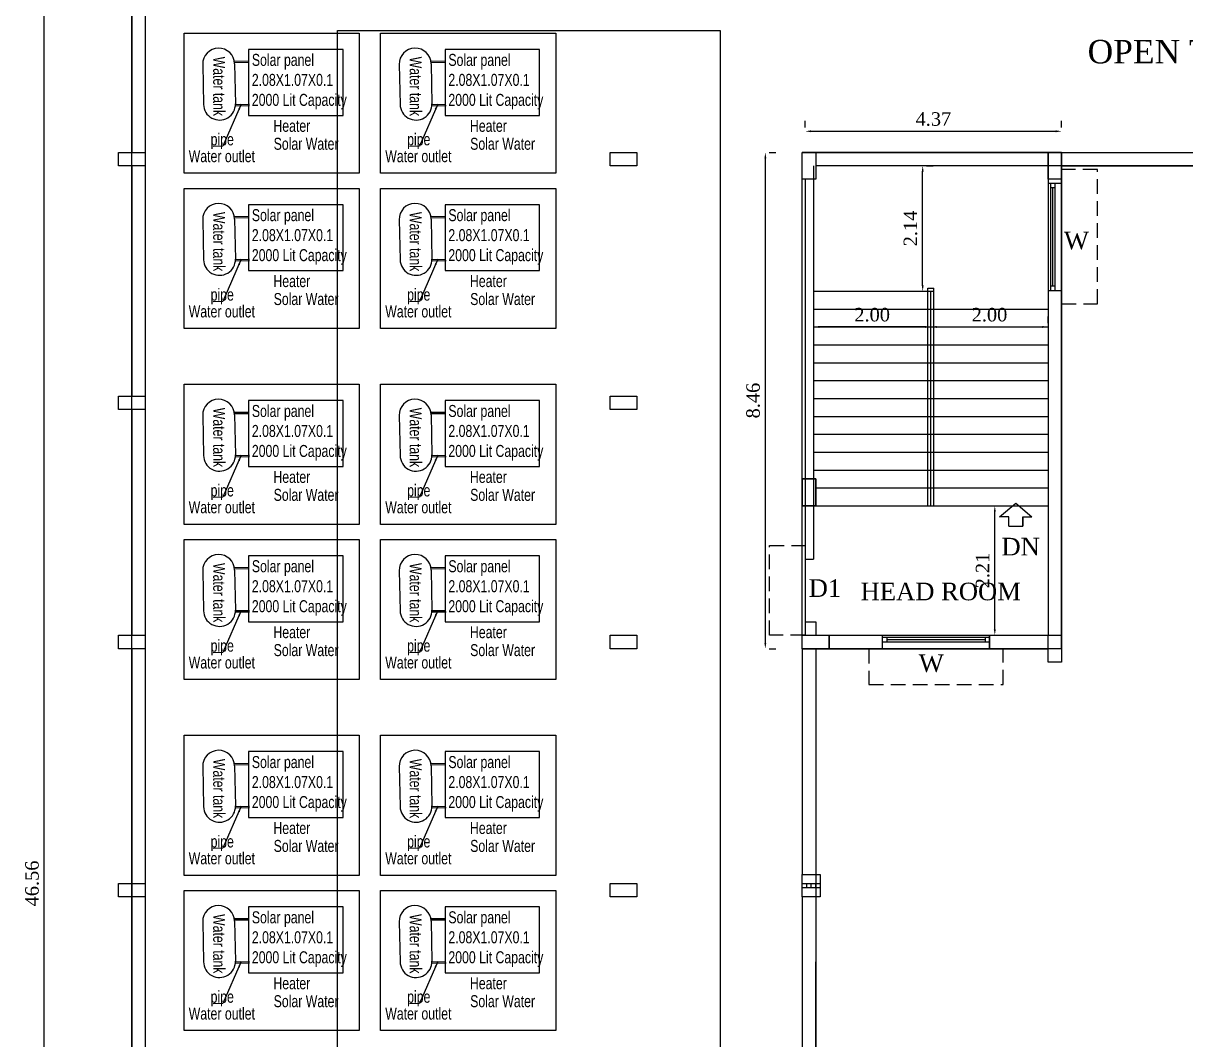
# Model space of a CAD drawing. Header units: metres. Extents: x 3616 to 3987, y 1122 to 1251.
# Drawn here: x 3946.19 to 3966.01, y 1177.46 to 1194.78 of the extents above; entities that cross this region are included whole.
import ezdxf

# ---------------------------------------------------------------- set-up
doc = ezdxf.new("R2010")
doc.units = ezdxf.units.M
doc.linetypes.add('DASHED2', pattern=[0.375, 0.25, -0.125])
for name, color, linetype in [('AR_JOINERIES', 251, 'Continuous'), ('BLK_1_FLR_3_ROOF_AREA', 54, 'Continuous'), ('BLK_1_STAIR_HEADROOM', 55, 'Continuous'), ('SOLAR_PANEL', 3, 'Continuous')]:
    doc.layers.add(name, color=color, linetype=linetype)
doc.styles.add('ANAND', font='times.ttf')
doc.styles.add('FOOTING', font='swisscl.ttf')
doc.dimstyles.new('V1', dxfattribs={"dimtxt": 0.23, "dimasz": 0.1, "dimexe": 0.18, "dimexo": 0.0625, "dimgap": 0.09, "dimtad": 1, "dimzin": 0, "dimdsep": 46, "dimtxsty": 'ANAND', "dimcen": 0.09, "dimadec": 0, "dimazin": 0, "dimtfac": 1, "dimtix": 1, "dimtofl": 0, "dimtmove": 2, "dimatfit": 0, "dimfxl": 0, "dimtolj": 1, "dimtzin": 0, "dimarcsym": 0})

# ---------------------------------------------------------------- blocks, each defined once
blk = doc.blocks.new('W6a')
at = {"layer": 'AR_JOINERIES', "color": 42}
for p, q in [((-36, 0), (-36, 9)), ((36, 0), (36, 9)), ((36, 4.5), (-36, 4.5)), ((36, 1.5), (-36, 1.5)), ((-33, 1.5), (-33, 4.5)), ((33, 3), (-33, 3)), ((33, 1.5), (33, 4.5))]:
    blk.add_line(p, q, dxfattribs=at)
blk = doc.blocks.new('*D301')
at = {"color": 0, "lineweight": -2}
for p, q in [((3946.417, 1203.404), (3946.728, 1203.404)), ((3946.548, 1156.945), (3946.548, 1203.304)), ((3946.417, 1156.845), (3946.728, 1156.845))]:
    blk.add_line(p, q, dxfattribs=at)
at = {"color": 0}
for points in [[(3946.531, 1203.304), (3946.564, 1203.304), (3946.548, 1203.404)], [(3946.531, 1156.945), (3946.564, 1156.945), (3946.548, 1156.845)]]:
    blk.add_solid(points, dxfattribs=at)
at = {"layer": 'Defpoints', "color": 0}
for p in [(3946.355, 1203.404), (3946.548, 1203.404), (3946.355, 1156.845)]:
    blk.add_point(p, dxfattribs=at)
at = {"color": 0, "insert": (3946.34, 1180.124), "char_height": 0.23, "attachment_point": 5, "rotation": 90, "style": 'ANAND'}
blk.add_mtext('\\A1;46.56', dxfattribs=at)
blk = doc.blocks.new('*D26')
at = {"color": 0, "lineweight": -2}
for p, q in [((3959.521, 1193.006), (3959.521, 1193.124)), ((3963.89, 1193.006), (3963.89, 1193.124)), ((3959.621, 1192.944), (3963.79, 1192.944))]:
    blk.add_line(p, q, dxfattribs=at)
at = {"color": 0}
for points in [[(3959.621, 1192.96), (3959.621, 1192.927), (3959.521, 1192.944)], [(3963.79, 1192.96), (3963.79, 1192.927), (3963.89, 1192.944)]]:
    blk.add_solid(points, dxfattribs=at)
at = {"layer": 'Defpoints', "color": 0}
for p in [(3959.521, 1192.944), (3963.89, 1192.944), (3963.89, 1192.944)]:
    blk.add_point(p, dxfattribs=at)
at = {"color": 0, "insert": (3961.705, 1193.151), "char_height": 0.23, "attachment_point": 5, "style": 'ANAND'}
blk.add_mtext('\\A1;4.37', dxfattribs=at)
blk = doc.blocks.new('*D27')
at = {"color": 0, "lineweight": -2}
for p, q in [((3958.84, 1192.483), (3958.84, 1184.225)), ((3958.903, 1192.583), (3959.02, 1192.583)), ((3958.903, 1184.125), (3959.02, 1184.125))]:
    blk.add_line(p, q, dxfattribs=at)
at = {"color": 0}
for points in [[(3958.824, 1192.483), (3958.857, 1192.483), (3958.84, 1192.583)], [(3958.824, 1184.225), (3958.857, 1184.225), (3958.84, 1184.125)]]:
    blk.add_solid(points, dxfattribs=at)
at = {"layer": 'Defpoints', "color": 0}
for p in [(3958.84, 1192.583), (3958.84, 1184.125), (3958.84, 1184.125)]:
    blk.add_point(p, dxfattribs=at)
at = {"color": 0, "insert": (3958.633, 1188.354), "char_height": 0.23, "attachment_point": 5, "rotation": 90, "style": 'ANAND'}
blk.add_mtext('\\A1;8.46', dxfattribs=at)
blk = doc.blocks.new('ARROW')
for p, q in [((-10.5, 6), (0, 15)), ((0, 15), (10.5, 6)), ((-4.5, 6), (-10.5, 6)), ((-4.5, 0), (-4.5, 6)), ((-4.5, 0), (4.5, 0)), ((4.5, 6), (10.5, 6)), ((4.5, 6), (4.5, 0)), ((4.5, 0), (4.5, 6))]:
    blk.add_line(p, q)
blk = doc.blocks.new('*D304')
at = {"color": 0, "lineweight": -2}
for p, q in [((3961.661, 1189.671), (3961.661, 1189.789)), ((3959.661, 1189.546), (3959.661, 1189.429)), ((3961.561, 1189.609), (3959.761, 1189.609))]:
    blk.add_line(p, q, dxfattribs=at)
at = {"color": 0}
for points in [[(3959.761, 1189.626), (3959.761, 1189.592), (3959.661, 1189.609)], [(3961.561, 1189.626), (3961.561, 1189.592), (3961.661, 1189.609)]]:
    blk.add_solid(points, dxfattribs=at)
at = {"layer": 'Defpoints', "color": 0}
for p in [(3959.661, 1189.609), (3959.661, 1189.609), (3961.661, 1189.609)]:
    blk.add_point(p, dxfattribs=at)
at = {"color": 0, "lineweight": -2, "insert": (3960.661, 1189.816), "char_height": 0.23, "attachment_point": 5, "style": 'ANAND'}
blk.add_mtext('\\A1;2.00', dxfattribs=at)
blk = doc.blocks.new('*D305')
at = {"color": 0, "lineweight": -2}
for p, q in [((3961.661, 1189.671), (3961.661, 1189.789)), ((3963.661, 1189.671), (3963.661, 1189.789)), ((3961.761, 1189.609), (3963.561, 1189.609))]:
    blk.add_line(p, q, dxfattribs=at)
at = {"color": 0}
for points in [[(3961.761, 1189.626), (3961.761, 1189.592), (3961.661, 1189.609)], [(3963.561, 1189.626), (3963.561, 1189.592), (3963.661, 1189.609)]]:
    blk.add_solid(points, dxfattribs=at)
at = {"layer": 'Defpoints', "color": 0}
for p in [(3961.661, 1189.609), (3963.661, 1189.609), (3963.661, 1189.609)]:
    blk.add_point(p, dxfattribs=at)
at = {"color": 0, "lineweight": -2, "insert": (3962.661, 1189.816), "char_height": 0.23, "attachment_point": 5, "style": 'ANAND'}
blk.add_mtext('\\A1;2.00', dxfattribs=at)
blk = doc.blocks.new('*D306')
at = {"color": 0, "lineweight": -2}
for p, q in [((3961.522, 1190.318), (3961.522, 1192.255)), ((3961.585, 1192.355), (3961.702, 1192.355)), ((3961.585, 1190.218), (3961.702, 1190.218))]:
    blk.add_line(p, q, dxfattribs=at)
at = {"color": 0}
for points in [[(3961.506, 1192.255), (3961.539, 1192.255), (3961.522, 1192.355)], [(3961.506, 1190.318), (3961.539, 1190.318), (3961.522, 1190.218)]]:
    blk.add_solid(points, dxfattribs=at)
at = {"layer": 'Defpoints', "color": 0}
for p in [(3961.522, 1192.355), (3961.522, 1192.355), (3961.522, 1190.218)]:
    blk.add_point(p, dxfattribs=at)
at = {"color": 0, "lineweight": -2, "insert": (3961.315, 1191.287), "char_height": 0.23, "attachment_point": 5, "rotation": 90, "style": 'ANAND'}
blk.add_mtext('\\A1;2.14', dxfattribs=at)
blk = doc.blocks.new('*D29')
at = {"color": 0, "lineweight": -2}
for p, q in [((3962.814, 1186.561), (3962.932, 1186.561)), ((3962.752, 1184.454), (3962.752, 1186.461)), ((3962.814, 1184.354), (3962.932, 1184.354))]:
    blk.add_line(p, q, dxfattribs=at)
at = {"color": 0}
for points in [[(3962.735, 1186.461), (3962.768, 1186.461), (3962.752, 1186.561)], [(3962.735, 1184.454), (3962.768, 1184.454), (3962.752, 1184.354)]]:
    blk.add_solid(points, dxfattribs=at)
at = {"layer": 'Defpoints', "color": 0}
for p in [(3962.752, 1186.561, -0.032), (3962.752, 1186.561), (3962.752, 1184.354, -0.032)]:
    blk.add_point(p, dxfattribs=at)
at = {"color": 0, "lineweight": -2, "insert": (3962.545, 1185.457), "char_height": 0.23, "attachment_point": 5, "rotation": 90, "style": 'ANAND'}
blk.add_mtext('\\A1;2.21', dxfattribs=at)

msp = doc.modelspace()

# ---------------------------------------------------------------- linework, layer by layer
at = {"lineweight": -2}
for p, q in [((3948.26878, 1203.30344, -0.0324), (3948.26878, 1192.58313, -0.0324)), ((3948.04018, 1195.63113, -0.0324), (3948.04018, 1192.58313, -0.0324)), ((3963.66118, 1192.58313, -0.0324), (3959.47018, 1192.58313, -0.0324)), ((3963.66118, 1192.58313, -0.0324), (3963.66118, 1184.35353, -0.0324)), ((3963.88978, 1192.58313, -0.0324), (3975.92938, 1192.58313, -0.0324)), ((3963.88978, 1192.58313, -0.0324), (3963.88978, 1184.12493, -0.0324)), ((3948.04018, 1192.35453, -0.0324), (3948.04018, 1188.43023, -0.0324)), ((3948.26878, 1192.35453, -0.0324), (3948.26878, 1184.35353, -0.0324)), ((3959.66118, 1192.35453, -0.0324), (3959.66118, 1185.65353, -0.0324)), ((3963.88978, 1192.35453, -0.0324), (3959.69878, 1192.35453, -0.0324)), ((3963.88978, 1192.35453, -0.0324), (3967.69978, 1192.35453, -0.0324)), ((3959.52098, 1192.12593, -0.0324), (3959.52098, 1184.35353, -0.0324)), ((3959.66118, 1190.21848, -0.0324), (3961.66118, 1190.21848, -0.0324)), ((3959.66118, 1189.91368, -0.0324), (3961.66118, 1189.91368, -0.0324)), ((3961.66118, 1189.91368, -0.0324), (3963.66118, 1189.91368, -0.0324)), ((3959.66118, 1189.60888, -0.0324), (3961.66118, 1189.60888, -0.0324)), ((3961.66118, 1189.60888, -0.0324), (3963.66118, 1189.60888, -0.0324)), ((3959.66118, 1189.30408, -0.0324), (3961.66118, 1189.30408, -0.0324)), ((3961.66118, 1189.30408, -0.0324), (3963.66118, 1189.30408, -0.0324)), ((3959.66118, 1188.99928, -0.0324), (3961.66118, 1188.99928, -0.0324)), ((3961.66118, 1188.99928, -0.0324), (3963.66118, 1188.99928, -0.0324)), ((3959.66118, 1188.69448, -0.0324), (3961.66118, 1188.69448, -0.0324)), ((3961.66118, 1188.69448, -0.0324), (3963.66118, 1188.69448, -0.0324)), ((3959.66118, 1188.38968, -0.0324), (3961.66118, 1188.38968, -0.0324)), ((3961.61038, 1186.56088, -0.0324), (3961.61038, 1188.38968, -0.0324)), ((3961.66118, 1188.38968, -0.0324), (3963.66118, 1188.38968, -0.0324)), ((3961.66118, 1186.56088, -0.0324), (3961.66118, 1188.38968, -0.0324)), ((3948.04018, 1188.20163, -0.0324), (3948.04018, 1184.35353, -0.0324)), ((3959.66118, 1188.08488, -0.0324), (3961.66118, 1188.08488, -0.0324)), ((3961.66118, 1188.08488, -0.0324), (3963.66118, 1188.08488, -0.0324)), ((3959.66118, 1187.78008, -0.0324), (3961.66118, 1187.78008, -0.0324)), ((3961.66118, 1187.78008, -0.0324), (3963.66118, 1187.78008, -0.0324)), ((3959.66118, 1187.47528, -0.0324), (3961.66118, 1187.47528, -0.0324)), ((3961.66118, 1187.47528, -0.0324), (3963.66118, 1187.47528, -0.0324)), ((3959.66118, 1187.17048, -0.0324), (3961.66118, 1187.17048, -0.0324)), ((3961.66118, 1187.17048, -0.0324), (3963.66118, 1187.17048, -0.0324)), ((3959.47018, 1187.01808, -0.0324), (3959.69878, 1187.01808, -0.0324)), ((3959.47018, 1186.56088, -0.0324), (3959.47018, 1187.01808, -0.0324)), ((3959.69878, 1187.01808, -0.0324), (3959.69878, 1186.56088, -0.0324)), ((3959.69878, 1186.86568, -0.0324), (3961.66118, 1186.86568, -0.0324)), ((3961.66118, 1186.86568, -0.0324), (3963.66118, 1186.86568, -0.0324)), ((3959.69878, 1186.56088, -0.0324), (3959.47018, 1186.56088, -0.0324)), ((3959.69878, 1186.56088, -0.0324), (3959.47018, 1186.56088, -0.0324)), ((3959.66118, 1186.56088, -0.0324), (3961.66118, 1186.56088, -0.0324)), ((3961.66118, 1186.56088, -0.0324), (3963.66118, 1186.56088, -0.0324)), ((3959.69878, 1184.58353, -0.0324), (3959.69878, 1184.35353, -0.0324)), ((3948.26878, 1184.35353, -0.0324), (3948.26878, 1181.57223, -0.0324)), ((3959.47018, 1184.35353, -0.0324), (3963.66118, 1184.35353, -0.0324)), ((3959.47018, 1184.12493, -0.0324), (3959.47018, 1184.35353, -0.0324)), ((3948.04018, 1184.12493, -0.0324), (3948.04018, 1175.89533, -0.0324)), ((3959.47018, 1184.12493, -0.0324), (3963.66118, 1184.12493, -0.0324)), ((3959.47018, 1184.12493, -0.0324), (3959.47018, 1180.27683, -0.0324)), ((3959.69878, 1184.12493, -0.0324), (3959.69878, 1180.27683, -0.0324)), ((3948.26878, 1181.57223, -0.0324), (3948.26878, 1176.12393, -0.0324)), ((3959.47018, 1180.04823, -0.0324), (3959.47018, 1180.27683, -0.0324)), ((3959.47018, 1180.27683, -0.0324), (3959.77498, 1180.27683, -0.0324)), ((3959.77498, 1180.27683, -0.0324), (3959.77498, 1180.04823, -0.0324)), ((3959.47018, 1179.89583, -0.0324), (3959.47018, 1180.12443, -0.0324)), ((3959.47018, 1180.12443, -0.0324), (3959.77498, 1180.12443, -0.0324)), ((3959.77498, 1180.04823, -0.0324), (3959.47018, 1180.04823, -0.0324)), ((3959.54638, 1180.04823, -0.0324), (3959.54638, 1180.12443, -0.0324)), ((3959.62258, 1180.04823, -0.0324), (3959.62258, 1180.12443, -0.0324)), ((3959.69878, 1180.04823, -0.0324), (3959.69878, 1180.12443, -0.0324)), ((3959.77498, 1180.12443, -0.0324), (3959.77498, 1179.89583, -0.0324)), ((3959.47018, 1179.89583, -0.0324), (3959.47018, 1173.45727, -0.0324)), ((3959.77498, 1179.89583, -0.0324), (3959.47018, 1179.89583, -0.0324)), ((3959.69878, 1179.89583, -0.0324), (3959.69878, 1173.45727, -0.0324))]:
    msp.add_line(p, q, dxfattribs=at)
at = {"lineweight": 25}
for p, q in [((3949.24819, 1194.0823, -0.0324), (3949.26236, 1193.40143, -0.0324)), ((3950.03039, 1194.13683, -0.0324), (3949.78939, 1194.13181, -0.0324)), ((3950.03086, 1194.11413, -0.0324), (3949.79211, 1194.10916, -0.0324)), ((3949.79288, 1194.09363, -0.0324), (3949.80705, 1193.41277, -0.0324)), ((3952.59849, 1194.0823, -0.0324), (3952.61265, 1193.40143, -0.0324)), ((3953.38068, 1194.13683, -0.0324), (3953.13968, 1194.13181, -0.0324)), ((3953.38116, 1194.11413, -0.0324), (3953.14241, 1194.10916, -0.0324)), ((3953.14318, 1194.09363, -0.0324), (3953.15734, 1193.41277, -0.0324)), ((3950.04615, 1193.37949, -0.0324), (3949.80515, 1193.37447, -0.0324)), ((3950.04567, 1193.40218, -0.0324), (3949.80693, 1193.39721, -0.0324)), ((3953.39644, 1193.37949, -0.0324), (3953.15544, 1193.37447, -0.0324)), ((3953.39597, 1193.40218, -0.0324), (3953.15722, 1193.39721, -0.0324)), ((3949.24819, 1191.43632, -0.0324), (3949.26236, 1190.75545, -0.0324)), ((3950.03039, 1191.49085, -0.0324), (3949.78939, 1191.48583, -0.0324)), ((3950.03086, 1191.46815, -0.0324), (3949.79211, 1191.46318, -0.0324)), ((3949.79288, 1191.44765, -0.0324), (3949.80705, 1190.76679, -0.0324)), ((3952.59849, 1191.43632, -0.0324), (3952.61265, 1190.75545, -0.0324)), ((3953.38068, 1191.49085, -0.0324), (3953.13968, 1191.48583, -0.0324)), ((3953.38116, 1191.46815, -0.0324), (3953.14241, 1191.46318, -0.0324)), ((3953.14318, 1191.44765, -0.0324), (3953.15734, 1190.76679, -0.0324)), ((3950.04615, 1190.7335, -0.0324), (3949.80515, 1190.72849, -0.0324)), ((3950.04567, 1190.7562, -0.0324), (3949.80693, 1190.75123, -0.0324)), ((3953.39644, 1190.7335, -0.0324), (3953.15544, 1190.72849, -0.0324)), ((3953.39597, 1190.7562, -0.0324), (3953.15722, 1190.75123, -0.0324)), ((3949.24819, 1188.09887, -0.0324), (3949.26236, 1187.41801, -0.0324)), ((3950.03039, 1188.1534, -0.0324), (3949.78939, 1188.14839, -0.0324)), ((3950.03086, 1188.13071, -0.0324), (3949.79211, 1188.12574, -0.0324)), ((3949.79288, 1188.1102, -0.0324), (3949.80705, 1187.42934, -0.0324)), ((3952.59849, 1188.09887, -0.0324), (3952.61265, 1187.41801, -0.0324)), ((3953.38068, 1188.1534, -0.0324), (3953.13968, 1188.14839, -0.0324)), ((3953.38116, 1188.13071, -0.0324), (3953.14241, 1188.12574, -0.0324)), ((3953.14318, 1188.1102, -0.0324), (3953.15734, 1187.42934, -0.0324)), ((3950.04615, 1187.39606, -0.0324), (3949.80515, 1187.39104, -0.0324)), ((3950.04567, 1187.41875, -0.0324), (3949.80693, 1187.41379, -0.0324)), ((3953.39644, 1187.39606, -0.0324), (3953.15544, 1187.39104, -0.0324)), ((3953.39597, 1187.41875, -0.0324), (3953.15722, 1187.41379, -0.0324)), ((3950.03039, 1185.50742, -0.0324), (3949.78939, 1185.50241, -0.0324)), ((3950.03086, 1185.48472, -0.0324), (3949.79211, 1185.47976, -0.0324)), ((3953.38068, 1185.50742, -0.0324), (3953.13968, 1185.50241, -0.0324)), ((3953.38116, 1185.48472, -0.0324), (3953.14241, 1185.47976, -0.0324)), ((3949.24819, 1185.45289, -0.0324), (3949.26236, 1184.77203, -0.0324)), ((3949.79288, 1185.46422, -0.0324), (3949.80705, 1184.78336, -0.0324)), ((3952.59849, 1185.45289, -0.0324), (3952.61265, 1184.77203, -0.0324)), ((3953.14318, 1185.46422, -0.0324), (3953.15734, 1184.78336, -0.0324)), ((3950.04615, 1184.75008, -0.0324), (3949.80515, 1184.74506, -0.0324)), ((3950.04567, 1184.77277, -0.0324), (3949.80693, 1184.76781, -0.0324)), ((3953.39644, 1184.75008, -0.0324), (3953.15544, 1184.74506, -0.0324)), ((3953.39597, 1184.77277, -0.0324), (3953.15722, 1184.76781, -0.0324)), ((3949.24819, 1182.11544, -0.0324), (3949.26236, 1181.43458, -0.0324)), ((3950.03039, 1182.16997, -0.0324), (3949.78939, 1182.16496, -0.0324)), ((3950.03086, 1182.14728, -0.0324), (3949.79211, 1182.14231, -0.0324)), ((3949.79288, 1182.12678, -0.0324), (3949.80705, 1181.44591, -0.0324)), ((3952.59849, 1182.11544, -0.0324), (3952.61265, 1181.43458, -0.0324)), ((3953.38068, 1182.16997, -0.0324), (3953.13968, 1182.16496, -0.0324)), ((3953.38116, 1182.14728, -0.0324), (3953.14241, 1182.14231, -0.0324)), ((3953.14318, 1182.12678, -0.0324), (3953.15734, 1181.44591, -0.0324)), ((3950.04615, 1181.41263, -0.0324), (3949.80515, 1181.40762, -0.0324)), ((3950.04567, 1181.43533, -0.0324), (3949.80693, 1181.43036, -0.0324)), ((3953.39644, 1181.41263, -0.0324), (3953.15544, 1181.40762, -0.0324)), ((3953.39597, 1181.43533, -0.0324), (3953.15722, 1181.43036, -0.0324)), ((3949.24819, 1179.46946, -0.0324), (3949.26236, 1178.7886, -0.0324)), ((3950.03039, 1179.52399, -0.0324), (3949.78939, 1179.51898, -0.0324)), ((3950.03086, 1179.5013, -0.0324), (3949.79211, 1179.49633, -0.0324)), ((3949.79288, 1179.48079, -0.0324), (3949.80705, 1178.79993, -0.0324)), ((3952.59849, 1179.46946, -0.0324), (3952.61265, 1178.7886, -0.0324)), ((3953.38068, 1179.52399, -0.0324), (3953.13968, 1179.51898, -0.0324)), ((3953.38116, 1179.5013, -0.0324), (3953.14241, 1179.49633, -0.0324)), ((3953.14318, 1179.48079, -0.0324), (3953.15734, 1178.79993, -0.0324)), ((3950.04615, 1178.76665, -0.0324), (3949.80515, 1178.76164, -0.0324)), ((3950.04567, 1178.78935, -0.0324), (3949.80693, 1178.78438, -0.0324)), ((3953.39644, 1178.76665, -0.0324), (3953.15544, 1178.76164, -0.0324)), ((3953.39597, 1178.78935, -0.0324), (3953.15722, 1178.78438, -0.0324))]:
    msp.add_line(p, q, dxfattribs=at)
at = {"linetype": 'DASHED2'}
for p, q in [((3964.49978, 1192.29063, -0.0324), (3963.88978, 1192.29063, -0.0324)), ((3964.49978, 1190.00183, -0.0324), (3964.49978, 1192.29063, -0.0324)), ((3963.88978, 1190.00183, -0.0324), (3964.49978, 1190.00183, -0.0324)), ((3958.91098, 1184.35353, -0.0324), (3958.91098, 1185.88353, -0.0324)), ((3958.91098, 1185.88353, -0.0324), (3959.52098, 1185.88353, -0.0324)), ((3959.52098, 1184.35353, -0.0324), (3958.91098, 1184.35353, -0.0324)), ((3960.60289, 1184.12493, -0.0324), (3960.60289, 1183.51493, -0.0324)), ((3962.89169, 1183.51493, -0.0324), (3962.89169, 1184.12493, -0.0324)), ((3960.60289, 1183.51493, -0.0324), (3962.89169, 1183.51493, -0.0324))]:
    msp.add_line(p, q, dxfattribs=at)
at = {"linetype": 'DASHED2', "lineweight": -2, "ltscale": 5}
for p, q in [((3961.61038, 1190.26928, -0.0324), (3961.71198, 1190.26928, -0.0324)), ((3961.66118, 1188.38968, -0.0324), (3961.66118, 1190.21848, -0.0324))]:
    msp.add_line(p, q, dxfattribs=at)
at = {"linetype": 'Continuous', "lineweight": -2, "ltscale": 5}
for p, q in [((3961.61038, 1188.38968, -0.0324), (3961.61038, 1190.26928, -0.0324)), ((3961.71198, 1186.56088, -0.0324), (3961.71198, 1190.26928, -0.0324)), ((3961.66118, 1186.56088, -0.0324), (3961.66118, 1190.21848, -0.0324))]:
    msp.add_line(p, q, dxfattribs=at)
for p, q in [((3959.52098, 1185.65353, -0.0324), (3959.66118, 1185.65353, -0.0324)), ((3959.52098, 1184.58353, -0.0324), (3959.69878, 1184.58353, -0.0324)), ((3959.52098, 1184.35353, -0.0324), (3963.66118, 1184.35353, -0.0324))]:
    msp.add_line(p, q)
at = {"elevation": -0.0324}
for points in [[(3948.93131, 1194.61657), (3951.91586, 1194.61657), (3951.91586, 1192.2282), (3948.93131, 1192.2282)], [(3948.93131, 1194.61657), (3951.91586, 1194.61657), (3951.91586, 1192.2282), (3948.93131, 1192.2282)], [(3952.28161, 1194.61657), (3955.26616, 1194.61657), (3955.26616, 1192.2282), (3952.28161, 1192.2282)], [(3952.28161, 1194.61657), (3955.26616, 1194.61657), (3955.26616, 1192.2282), (3952.28161, 1192.2282)], [(3948.93131, 1191.97059), (3951.91586, 1191.97059), (3951.91586, 1189.58221), (3948.93131, 1189.58221)], [(3948.93131, 1191.97059), (3951.91586, 1191.97059), (3951.91586, 1189.58221), (3948.93131, 1189.58221)], [(3952.28161, 1191.97059), (3955.26616, 1191.97059), (3955.26616, 1189.58221), (3952.28161, 1189.58221)], [(3952.28161, 1191.97059), (3955.26616, 1191.97059), (3955.26616, 1189.58221), (3952.28161, 1189.58221)], [(3948.93131, 1188.63314), (3951.91586, 1188.63314), (3951.91586, 1186.24477), (3948.93131, 1186.24477)], [(3948.93131, 1188.63314), (3951.91586, 1188.63314), (3951.91586, 1186.24477), (3948.93131, 1186.24477)], [(3952.28161, 1188.63314), (3955.26616, 1188.63314), (3955.26616, 1186.24477), (3952.28161, 1186.24477)], [(3952.28161, 1188.63314), (3955.26616, 1188.63314), (3955.26616, 1186.24477), (3952.28161, 1186.24477)], [(3959.69878, 1187.01808), (3959.47018, 1187.01808), (3959.47018, 1186.56088), (3959.69878, 1186.56088)], [(3948.93131, 1185.98716), (3951.91586, 1185.98716), (3951.91586, 1183.59879), (3948.93131, 1183.59879)], [(3948.93131, 1185.98716), (3951.91586, 1185.98716), (3951.91586, 1183.59879), (3948.93131, 1183.59879)], [(3952.28161, 1185.98716), (3955.26616, 1185.98716), (3955.26616, 1183.59879), (3952.28161, 1183.59879)], [(3952.28161, 1185.98716), (3955.26616, 1185.98716), (3955.26616, 1183.59879), (3952.28161, 1183.59879)], [(3963.66118, 1184.35353), (3963.88978, 1184.35353), (3963.88978, 1183.89633), (3963.66118, 1183.89633)], [(3948.93131, 1182.64971), (3951.91586, 1182.64971), (3951.91586, 1180.26134), (3948.93131, 1180.26134)], [(3948.93131, 1182.64971), (3951.91586, 1182.64971), (3951.91586, 1180.26134), (3948.93131, 1180.26134)], [(3952.28161, 1182.64971), (3955.26616, 1182.64971), (3955.26616, 1180.26134), (3952.28161, 1180.26134)], [(3952.28161, 1182.64971), (3955.26616, 1182.64971), (3955.26616, 1180.26134), (3952.28161, 1180.26134)], [(3948.93131, 1180.00373), (3951.91586, 1180.00373), (3951.91586, 1177.61536), (3948.93131, 1177.61536)], [(3948.93131, 1180.00373), (3951.91586, 1180.00373), (3951.91586, 1177.61536), (3948.93131, 1177.61536)], [(3952.28161, 1180.00373), (3955.26616, 1180.00373), (3955.26616, 1177.61536), (3952.28161, 1177.61536)], [(3952.28161, 1180.00373), (3955.26616, 1180.00373), (3955.26616, 1177.61536), (3952.28161, 1177.61536)]]:
    msp.add_lwpolyline(points, close=True, dxfattribs=at)
at = {"lineweight": 25, "elevation": -0.0324}
for points in [[(3950.03086, 1193.21526), (3951.64226, 1193.21526), (3951.64226, 1194.33863), (3950.03086, 1194.33863)], [(3953.38116, 1193.21526), (3954.99256, 1193.21526), (3954.99256, 1194.33863), (3953.38116, 1194.33863)], [(3950.03086, 1190.56927), (3951.64226, 1190.56927), (3951.64226, 1191.69265), (3950.03086, 1191.69265)], [(3953.38116, 1190.56927), (3954.99256, 1190.56927), (3954.99256, 1191.69265), (3953.38116, 1191.69265)], [(3950.03086, 1187.23183), (3951.64226, 1187.23183), (3951.64226, 1188.35521), (3950.03086, 1188.35521)], [(3953.38116, 1187.23183), (3954.99256, 1187.23183), (3954.99256, 1188.35521), (3953.38116, 1188.35521)], [(3950.03086, 1184.58585), (3951.64226, 1184.58585), (3951.64226, 1185.70923), (3950.03086, 1185.70923)], [(3953.38116, 1184.58585), (3954.99256, 1184.58585), (3954.99256, 1185.70923), (3953.38116, 1185.70923)], [(3950.03086, 1181.2484), (3951.64226, 1181.2484), (3951.64226, 1182.37178), (3950.03086, 1182.37178)], [(3953.38116, 1181.2484), (3954.99256, 1181.2484), (3954.99256, 1182.37178), (3953.38116, 1182.37178)], [(3950.03086, 1178.60242), (3951.64226, 1178.60242), (3951.64226, 1179.7258), (3950.03086, 1179.7258)], [(3953.38116, 1178.60242), (3954.99256, 1178.60242), (3954.99256, 1179.7258), (3953.38116, 1179.7258)]]:
    msp.add_lwpolyline(points, close=True, dxfattribs=at)
at = {"lineweight": -2, "elevation": -0.0324}
for points in [[(3948.26878, 1192.58313), (3948.26878, 1192.35453), (3947.81158, 1192.35453), (3947.81158, 1192.58313)], [(3956.65078, 1192.58313), (3956.65078, 1192.35453), (3956.19358, 1192.35453), (3956.19358, 1192.58313)], [(3959.47018, 1192.58313), (3959.69878, 1192.58313), (3959.69878, 1192.12593), (3959.47018, 1192.12593)], [(3963.66118, 1192.58313), (3963.88978, 1192.58313), (3963.88978, 1192.12593), (3963.66118, 1192.12593)], [(3948.26878, 1188.43023), (3948.26878, 1188.20163), (3947.81158, 1188.20163), (3947.81158, 1188.43023)], [(3956.65078, 1188.43023), (3956.65078, 1188.20163), (3956.19358, 1188.20163), (3956.19358, 1188.43023)], [(3948.26878, 1184.35353), (3948.26878, 1184.12493), (3947.81158, 1184.12493), (3947.81158, 1184.35353)], [(3948.26878, 1184.35353), (3948.26878, 1184.12493), (3947.81158, 1184.12493), (3947.81158, 1184.35353)], [(3956.65078, 1184.35353), (3956.65078, 1184.12493), (3956.19358, 1184.12493), (3956.19358, 1184.35353)], [(3956.65078, 1184.35353), (3956.65078, 1184.12493), (3956.19358, 1184.12493), (3956.19358, 1184.35353)], [(3959.92738, 1184.35353), (3959.92738, 1184.12493), (3959.47018, 1184.12493), (3959.47018, 1184.35353)], [(3959.92738, 1184.35353), (3960.83289, 1184.35353), (3960.83289, 1184.12493), (3959.92738, 1184.12493)], [(3948.26878, 1180.12443), (3948.26878, 1179.89583), (3947.81158, 1179.89583), (3947.81158, 1180.12443)], [(3956.65078, 1180.12443), (3956.65078, 1179.89583), (3956.19358, 1179.89583), (3956.19358, 1180.12443)]]:
    msp.add_lwpolyline(points, close=True, dxfattribs=at)
for points in [[(3963.88978, 1184.12493), (3963.88978, 1192.58313), (3963.66118, 1192.58313), (3963.66118, 1184.35353)], [(3963.66118, 1184.12493), (3962.66169, 1184.12493), (3962.66169, 1184.35353), (3963.66118, 1184.35353)]]:
    msp.add_lwpolyline(points, dxfattribs=at)
for centre, start, end in [((3949.52054, 1194.08796, -0.0324), 1.191947, 181.191947), ((3949.52054, 1194.08796, -0.0324), 1.191947, 181.191947), ((3949.52054, 1194.08796, -0.0324), 1.191947, 181.191947), ((3952.87083, 1194.08796, -0.0324), 1.191947, 181.191947), ((3952.87083, 1194.08796, -0.0324), 1.191947, 181.191947), ((3952.87083, 1194.08796, -0.0324), 1.191947, 181.191947), ((3949.5347, 1193.4071, -0.0324), 181.191947, 1.191947), ((3952.885, 1193.4071, -0.0324), 181.191947, 1.191947), ((3949.52054, 1191.44198, -0.0324), 1.191947, 181.191947), ((3949.52054, 1191.44198, -0.0324), 1.191947, 181.191947), ((3949.52054, 1191.44198, -0.0324), 1.191947, 181.191947), ((3952.87083, 1191.44198, -0.0324), 1.191947, 181.191947), ((3952.87083, 1191.44198, -0.0324), 1.191947, 181.191947), ((3952.87083, 1191.44198, -0.0324), 1.191947, 181.191947), ((3949.5347, 1190.76112, -0.0324), 181.191947, 1.191947), ((3952.885, 1190.76112, -0.0324), 181.191947, 1.191947), ((3949.52054, 1188.10454, -0.0324), 1.191947, 181.191947), ((3949.52054, 1188.10454, -0.0324), 1.191947, 181.191947), ((3949.52054, 1188.10454, -0.0324), 1.191947, 181.191947), ((3952.87083, 1188.10454, -0.0324), 1.191947, 181.191947), ((3952.87083, 1188.10454, -0.0324), 1.191947, 181.191947), ((3952.87083, 1188.10454, -0.0324), 1.191947, 181.191947), ((3949.5347, 1187.42367, -0.0324), 181.191947, 1.191947), ((3952.885, 1187.42367, -0.0324), 181.191947, 1.191947), ((3949.52054, 1185.45856, -0.0324), 1.191947, 181.191947), ((3949.52054, 1185.45856, -0.0324), 1.191947, 181.191947), ((3949.52054, 1185.45856, -0.0324), 1.191947, 181.191947), ((3952.87083, 1185.45856, -0.0324), 1.191947, 181.191947), ((3952.87083, 1185.45856, -0.0324), 1.191947, 181.191947), ((3952.87083, 1185.45856, -0.0324), 1.191947, 181.191947), ((3949.5347, 1184.77769, -0.0324), 181.191947, 1.191947), ((3952.885, 1184.77769, -0.0324), 181.191947, 1.191947), ((3949.52054, 1182.12111, -0.0324), 1.191947, 181.191947), ((3949.52054, 1182.12111, -0.0324), 1.191947, 181.191947), ((3949.52054, 1182.12111, -0.0324), 1.191947, 181.191947), ((3952.87083, 1182.12111, -0.0324), 1.191947, 181.191947), ((3952.87083, 1182.12111, -0.0324), 1.191947, 181.191947), ((3952.87083, 1182.12111, -0.0324), 1.191947, 181.191947), ((3949.5347, 1181.44025, -0.0324), 181.191947, 1.191947), ((3952.885, 1181.44025, -0.0324), 181.191947, 1.191947), ((3949.52054, 1179.47513, -0.0324), 1.191947, 181.191947), ((3949.52054, 1179.47513, -0.0324), 1.191947, 181.191947), ((3949.52054, 1179.47513, -0.0324), 1.191947, 181.191947), ((3952.87083, 1179.47513, -0.0324), 1.191947, 181.191947), ((3952.87083, 1179.47513, -0.0324), 1.191947, 181.191947), ((3952.87083, 1179.47513, -0.0324), 1.191947, 181.191947), ((3949.5347, 1178.79427, -0.0324), 181.191947, 1.191947), ((3952.885, 1178.79427, -0.0324), 181.191947, 1.191947)]:
    msp.add_arc(centre, 0.2724, start, end)
at = {"layer": 'BLK_1_FLR_3_ROOF_AREA', "elevation": -0.0324}
msp.add_lwpolyline([(3948.04018, 1203.40353), (3976.15798, 1203.40353), (3976.15798, 1192.35453), (3963.88978, 1192.35453), (3963.88978, 1184.12493), (3959.69878, 1184.12493), (3959.6965, 1173.45722), (3967.69978, 1173.45893), (3967.69978, 1176.12558), (3984.38758, 1176.12233), (3984.38758, 1156.84533), (3959.47018, 1156.84533), (3959.47018, 1158.17883), (3956.42218, 1158.17883), (3956.42218, 1156.84533), (3948.04018, 1156.84533), (3948.04018, 1164.61773), (3950.78338, 1164.61773), (3950.78338, 1167.66573), (3948.04018, 1167.66573)], close=True, dxfattribs=at)
at = {"layer": 'BLK_1_STAIR_HEADROOM', "color": 1, "elevation": -0.0324}
msp.add_lwpolyline([(3959.47018, 1192.58313), (3963.88978, 1192.58313), (3963.88978, 1184.12493), (3959.47018, 1184.12493)], close=True, dxfattribs=at)
at = {"layer": 'SOLAR_PANEL', "color": 3, "elevation": -0.0324}
msp.add_lwpolyline([(3951.54671, 1194.66128), (3958.07073, 1194.66128), (3958.07073, 1158.57431), (3951.54671, 1158.57431)], close=True, dxfattribs=at)

# ---------------------------------------------------------------- block references
at = {"lineweight": -2, "xscale": -0.0254, "yscale": 0.0254, "zscale": 0.0254}
for p, rotation in [((3963.66118, 1191.14623, -0.0324), 270), ((3961.74729, 1184.35353, -0.0324), 180)]:
    msp.add_blockref('W6a', p, dxfattribs=dict(at, rotation=rotation))
at = {"xscale": 0.02619375, "yscale": 0.02619375, "zscale": 0.02619375}
msp.add_blockref('ARROW', (3963.10908, 1186.21283, -0.0324), dxfattribs=at)

# ---------------------------------------------------------------- texts
for s, height, style, p in [('OPEN TERRACE', 0.4, 'ANAND', (3964.33396, 1194.10094, -0.0324)), ('  Heater', 0.204303, 'FOOTING', (3950.33773, 1192.93427, -0.0324)), ('  Heater', 0.204303, 'FOOTING', (3953.68803, 1192.93427, -0.0324)), ('pipe', 0.204303, 'FOOTING', (3949.38374, 1192.70415, -0.0324)), ('Solar Water', 0.204303, 'FOOTING', (3950.45834, 1192.62849, -0.0324)), ('pipe', 0.204303, 'FOOTING', (3952.73404, 1192.70415, -0.0324)), ('Solar Water', 0.204303, 'FOOTING', (3953.80863, 1192.62849, -0.0324)), ('Water outlet', 0.204303, 'FOOTING', (3949.01005, 1192.41724, -0.0324)), ('Water outlet', 0.204303, 'FOOTING', (3952.36035, 1192.41724, -0.0324)), ('W', 0.3, 'ANAND', (3963.92987, 1190.93221, -0.0324)), ('  Heater', 0.204303, 'FOOTING', (3950.33773, 1190.28829, -0.0324)), ('  Heater', 0.204303, 'FOOTING', (3953.68803, 1190.28829, -0.0324)), ('pipe', 0.204303, 'FOOTING', (3949.38374, 1190.05817, -0.0324)), ('pipe', 0.204303, 'FOOTING', (3952.73404, 1190.05817, -0.0324)), ('Solar Water', 0.204303, 'FOOTING', (3950.45834, 1189.98251, -0.0324)), ('Solar Water', 0.204303, 'FOOTING', (3953.80863, 1189.98251, -0.0324)), ('Water outlet', 0.204303, 'FOOTING', (3949.01005, 1189.77126, -0.0324)), ('Water outlet', 0.204303, 'FOOTING', (3952.36035, 1189.77126, -0.0324)), ('  Heater', 0.204303, 'FOOTING', (3950.33773, 1186.95084, -0.0324)), ('  Heater', 0.204303, 'FOOTING', (3953.68803, 1186.95084, -0.0324)), ('pipe', 0.204303, 'FOOTING', (3949.38374, 1186.72072, -0.0324)), ('pipe', 0.204303, 'FOOTING', (3952.73404, 1186.72072, -0.0324)), ('Solar Water', 0.204303, 'FOOTING', (3950.45834, 1186.64507, -0.0324)), ('Solar Water', 0.204303, 'FOOTING', (3953.80863, 1186.64507, -0.0324)), ('Water outlet', 0.204303, 'FOOTING', (3949.01005, 1186.43382, -0.0324)), ('Water outlet', 0.204303, 'FOOTING', (3952.36035, 1186.43382, -0.0324)), ('DN', 0.3, 'ANAND', (3962.86576, 1185.71518, -0.0324)), ('D1', 0.3, 'ANAND', (3959.5793, 1185.00788, -0.0324)), ('HEAD ROOM', 0.3, 'ANAND', (3960.46451, 1184.95064, -0.0324)), ('  Heater', 0.204303, 'FOOTING', (3950.33773, 1184.30486, -0.0324)), ('  Heater', 0.204303, 'FOOTING', (3953.68803, 1184.30486, -0.0324)), ('pipe', 0.204303, 'FOOTING', (3949.38374, 1184.07474, -0.0324)), ('Solar Water', 0.204303, 'FOOTING', (3950.45834, 1183.99909, -0.0324)), ('pipe', 0.204303, 'FOOTING', (3952.73404, 1184.07474, -0.0324)), ('Solar Water', 0.204303, 'FOOTING', (3953.80863, 1183.99909, -0.0324)), ('Water outlet', 0.204303, 'FOOTING', (3949.01005, 1183.78784, -0.0324)), ('Water outlet', 0.204303, 'FOOTING', (3952.36035, 1183.78784, -0.0324)), ('W', 0.3, 'ANAND', (3961.45601, 1183.72808, -0.0324)), ('  Heater', 0.204303, 'FOOTING', (3950.33773, 1180.96741, -0.0324)), ('  Heater', 0.204303, 'FOOTING', (3953.68803, 1180.96741, -0.0324)), ('pipe', 0.204303, 'FOOTING', (3949.38374, 1180.7373, -0.0324)), ('pipe', 0.204303, 'FOOTING', (3952.73404, 1180.7373, -0.0324)), ('Solar Water', 0.204303, 'FOOTING', (3950.45834, 1180.66164, -0.0324)), ('Solar Water', 0.204303, 'FOOTING', (3953.80863, 1180.66164, -0.0324)), ('Water outlet', 0.204303, 'FOOTING', (3949.01005, 1180.45039, -0.0324)), ('Water outlet', 0.204303, 'FOOTING', (3952.36035, 1180.45039, -0.0324)), ('  Heater', 0.204303, 'FOOTING', (3950.33773, 1178.32143, -0.0324)), ('  Heater', 0.204303, 'FOOTING', (3953.68803, 1178.32143, -0.0324)), ('pipe', 0.204303, 'FOOTING', (3949.38374, 1178.09131, -0.0324)), ('Solar Water', 0.204303, 'FOOTING', (3950.45834, 1178.01566, -0.0324)), ('pipe', 0.204303, 'FOOTING', (3952.73404, 1178.09131, -0.0324)), ('Solar Water', 0.204303, 'FOOTING', (3953.80863, 1178.01566, -0.0324)), ('Water outlet', 0.204303, 'FOOTING', (3949.01005, 1177.80441, -0.0324)), ('Water outlet', 0.204303, 'FOOTING', (3952.36035, 1177.80441, -0.0324))]:
    msp.add_text(s, height=height, dxfattribs=dict(style=style)).set_placement(p)
at = {"style": 'FOOTING'}
for p in [(3949.42713, 1194.21555, -0.0324), (3952.77742, 1194.21555, -0.0324), (3949.42713, 1191.56957, -0.0324), (3952.77742, 1191.56957, -0.0324), (3949.42713, 1188.23213, -0.0324), (3952.77742, 1188.23213, -0.0324), (3949.42713, 1185.58615, -0.0324), (3952.77742, 1185.58615, -0.0324), (3949.42713, 1182.2487, -0.0324), (3952.77742, 1182.2487, -0.0324), (3949.42713, 1179.60272, -0.0324), (3952.77742, 1179.60272, -0.0324)]:
    msp.add_text('Water tank', height=0.204303, rotation=270, dxfattribs=at).set_placement(p)
at = {"char_height": 0.204303, "attachment_point": 7, "style": 'FOOTING'}
for insert in [(3950.08657, 1193.31516, -0.0324), (3953.43687, 1193.31516, -0.0324), (3950.08657, 1190.66918, -0.0324), (3953.43687, 1190.66918, -0.0324), (3950.08657, 1187.33173, -0.0324), (3953.43687, 1187.33173, -0.0324), (3950.08657, 1184.68575, -0.0324), (3953.43687, 1184.68575, -0.0324), (3950.08657, 1181.3483, -0.0324), (3953.43687, 1181.3483, -0.0324), (3950.08657, 1178.70232, -0.0324), (3953.43687, 1178.70232, -0.0324)]:
    msp.add_mtext('Solar panel\\P2.08X1.07X0.1\\P2000 Lit Capacity', dxfattribs=dict(at, insert=insert))

# ---------------------------------------------------------------- dimensions: what is measured, and where the dimension line sits
for base, p1, p2, picture, middle in [((3946.54776, 1203.40353, -0.0324), (3946.35482, 1156.84533, -0.0324), (3946.35482, 1203.40353, -0.0324), '*D301', (3946.34044, 1180.12443, -0.0324)), ((3958.8402, 1184.12493, -0.0324), (3958.8402, 1192.58313, -0.0324), (3958.8402, 1184.12493, -0.0324), '*D27', (3958.63288, 1188.35403, -0.0324))]:
    dim = msp.add_linear_dim(base=base, p1=p1, p2=p2, angle=90, dimstyle='V1')
    dim.commit()
    dim.dimension.update_dxf_attribs({"geometry": picture, "text_midpoint": middle})
dim = msp.add_linear_dim(base=(3963.88978, 1192.94361, -0.0324), p1=(3959.52098, 1192.94361, -0.0324), p2=(3963.88978, 1192.94361, -0.0324), dimstyle='V1')
dim.commit()
dim.dimension.update_dxf_attribs({"geometry": '*D26', "text_midpoint": (3961.70538, 1193.15093, -0.0324)})
at = {"lineweight": -2}
for base, p1, p2, picture, middle in [((3961.52241, 1192.35453, -0.0324), (3961.52241, 1190.21848, -0.0324), (3961.52241, 1192.35453, -0.0324), '*D306', (3961.31509, 1191.28651, -0.0324)), ((3962.75183, 1186.56088), (3962.75183, 1184.35353, -0.0324), (3962.75183, 1186.56088, -0.0324), '*D29', (3962.54451, 1185.45721))]:
    dim = msp.add_linear_dim(base=base, p1=p1, p2=p2, angle=90, dimstyle='V1', dxfattribs=at)
    dim.commit()
    dim.dimension.update_dxf_attribs({"geometry": picture, "text_midpoint": middle})
for base, p2, picture, middle in [((3959.66118, 1189.60888, -0.0324), (3959.66118, 1189.60888, -0.0324), '*D304', (3960.66118, 1189.8162, -0.0324)), ((3963.66118, 1189.60888, -0.0324), (3963.66118, 1189.60888, -0.0324), '*D305', (3962.66118, 1189.8162, -0.0324))]:
    dim = msp.add_linear_dim(base=base, p1=(3961.66118, 1189.60888, -0.0324), p2=p2, dimstyle='V1', dxfattribs=at)
    dim.commit()
    dim.dimension.update_dxf_attribs({"geometry": picture, "text_midpoint": middle})

# ---------------------------------------------------------------- leaders
for points in [[(3949.90673, 1193.4078, -0.0324), (3949.59298, 1192.68973, -0.0324), (3949.42596, 1192.68415, -0.0324)], [(3953.25702, 1193.4078, -0.0324), (3952.94327, 1192.68973, -0.0324), (3952.77625, 1192.68415, -0.0324)], [(3949.90673, 1190.76182, -0.0324), (3949.59298, 1190.04375, -0.0324), (3949.42596, 1190.03817, -0.0324)], [(3953.25702, 1190.76182, -0.0324), (3952.94327, 1190.04375, -0.0324), (3952.77625, 1190.03817, -0.0324)], [(3949.90673, 1187.42437, -0.0324), (3949.59298, 1186.70631, -0.0324), (3949.42596, 1186.70072, -0.0324)], [(3953.25702, 1187.42437, -0.0324), (3952.94327, 1186.70631, -0.0324), (3952.77625, 1186.70072, -0.0324)], [(3949.90673, 1184.77839, -0.0324), (3949.59298, 1184.06033, -0.0324), (3949.42596, 1184.05474, -0.0324)], [(3953.25702, 1184.77839, -0.0324), (3952.94327, 1184.06033, -0.0324), (3952.77625, 1184.05474, -0.0324)], [(3949.90673, 1181.44095, -0.0324), (3949.59298, 1180.72288, -0.0324), (3949.42596, 1180.71729, -0.0324)], [(3953.25702, 1181.44095, -0.0324), (3952.94327, 1180.72288, -0.0324), (3952.77625, 1180.71729, -0.0324)], [(3949.90673, 1178.79496, -0.0324), (3949.59298, 1178.0769, -0.0324), (3949.42596, 1178.07131, -0.0324)], [(3953.25702, 1178.79496, -0.0324), (3952.94327, 1178.0769, -0.0324), (3952.77625, 1178.07131, -0.0324)]]:
    msp.add_leader(points, dimstyle='V1')

doc.saveas('drawing.dxf')
